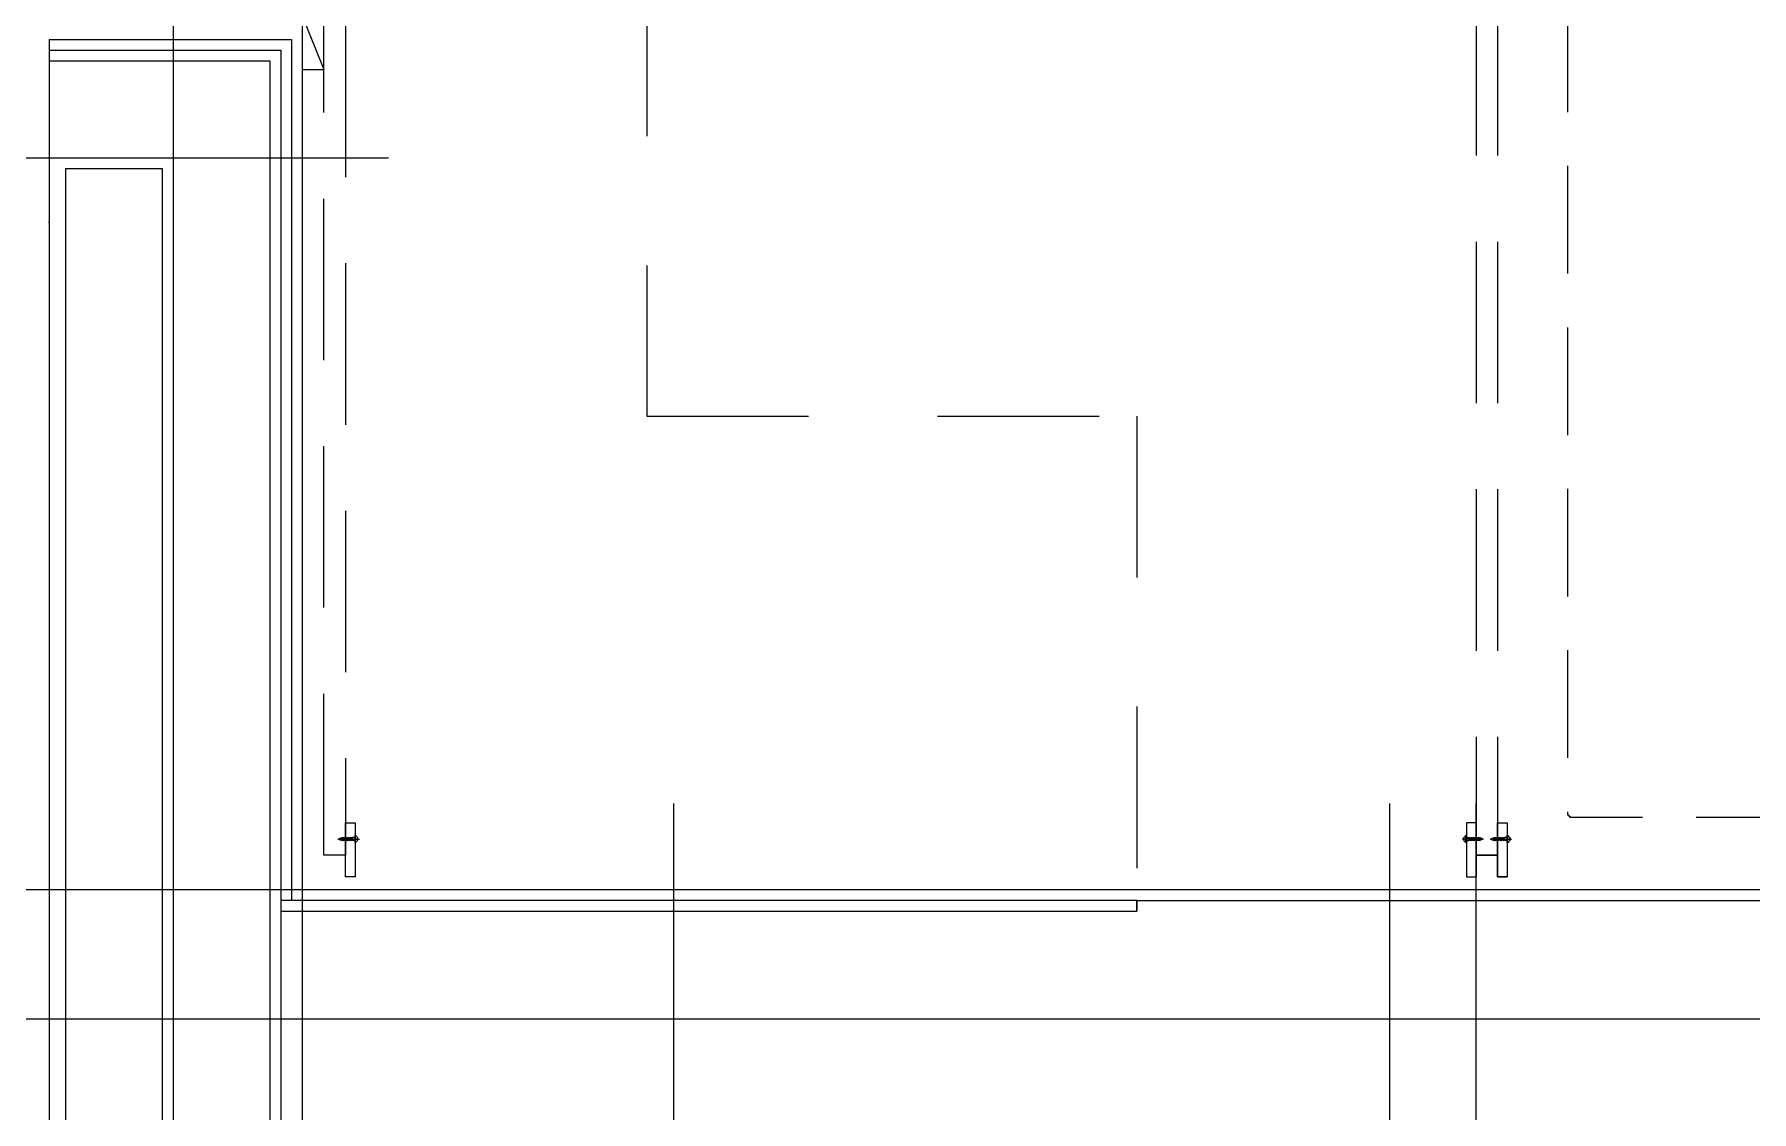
# Model space of a CAD drawing. Header units: millimetres. Extents: x 6886222 to 6919728, y 230959 to 276095.
# Drawn here: x 6908109 to 6909704, y 244363 to 245364 of the extents above; entities that cross this region are included whole.
import ezdxf
from ezdxf.xclip import XClip

# ---------------------------------------------------------------- set-up
doc = ezdxf.new("R2010")
doc.units = ezdxf.units.MM
doc.header["$LTSCALE"] = 100
doc.header["$XCLIPFRAME"] = 2
for name, pattern in [('ST-DASH', [2.7, 1.5, -1.2]), ('U-74D-EX$0$( Hidden )', [0.375, 0.25, -0.125]), ('U-74D-EX$0$CEN', [62, 60, -1, 0, -1]), ('U-74D-EX$0$HID', [2.3, 1.5, -0.8])]:
    doc.linetypes.add(name, pattern=pattern)
for name, color, linetype in [('BP', 7, 'Continuous'), ('U-74D-EX$0$CEN', 1, 'U-74D-EX$0$CEN'), ('U-74D-EX$0$CON', 2, 'Continuous'), ('U-74D-EX$0$DOR', 4, 'Continuous'), ('U-74D-EX$0$F-주방가구', 6, 'Continuous'), ('U-74D-EX$0$FIN', 5, 'Continuous'), ('U-74D-EX$0$FUR_미설치가구', 8, 'U-74D-EX$0$HID'), ('U-74D-EX$0$INSUL_line', 8, 'Continuous'), ('U-74D-EX$0$WAL', 3, 'Continuous'), ('결로방지', 4, 'ST-DASH')]:
    doc.layers.add(name, color=color, linetype=linetype)
doc.layers.add('U-74D-EX$0$MC', color=152, linetype='Continuous', plot=False)

# ---------------------------------------------------------------- blocks, each defined once
blk = doc.blocks.new('U-74D-EX$0$A$Cc7b664ce')
at = {"layer": 'U-74D-EX$0$DOR'}
blk.add_lwpolyline([(179.5, 0), (180, 0), (180, 0.5)], dxfattribs=at)
blk = doc.blocks.new('U-74D-EX$0$냉장고_1')
at = {"layer": 'U-74D-EX$0$F-주방가구', "color": 8, "linetype": 'U-74D-EX$0$( Hidden )', "ltscale": 4}
for p, q in [((-991.1, 643.8), (-1016.5, 618.3)), ((-1075.3, 586.4), (-1031.4, 630.3)), ((-1028.6, 630.3), (-1001, 602.8)), ((-979.8, 632.5), (-1005.2, 607)), ((-1037.6, 618.5), (-1071.4, 584.7)), ((-805.6, 390), (-1034.1, 618.5)), ((-1011.5, 600.8), (-1007.4, 604.9)), ((-1011.5, 600.5), (-1006.7, 595.8)), ((-1009.7, 594.1), (-1008.3, 592.7)), ((-1006.9, 594.1), (-1007.9, 593)), ((-1006.7, 595.6), (-1006.9, 594.1)), ((-1002.4, 601.3), (-1006, 604.9)), ((-1002.8, 601), (-1002.4, 601.4)), ((-1002.8, 601), (-1002.7, 601)), ((-1002.8, 600.3), (-1001.8, 599.4)), ((-1001, 599.9), (-1001.6, 599.4)), ((-1075.3, 582.2), (-1073.2, 580.1)), ((-1072.5, 580.1), (-1071.8, 580.8)), ((-836.2, 345.9), (-1071.4, 581.1)), ((-831.9, 416.9), (-831.1, 417.6)), ((-822.2, 406.6), (-831.9, 416.2)), ((-820.9, 408.1), (-830.4, 417.6)), ((-813.6, 412.6), (-810.8, 415.4)), ((-809.4, 415.4), (-776.8, 382.9)), ((-837.8, 398.8), (-844.3, 398.8)), ((-819.6, 406.8), (-821, 408.2)), ((-820.8, 406), (-820.6, 406)), ((-812.8, 398.6), (-819.9, 405.7)), ((-818.1, 407), (-819.6, 406.8)), ((-811.6, 400.7), (-817.9, 406.9)), ((-813.6, 412.6), (-814.2, 412)), ((-813.3, 410.8), (-814.2, 411.7)), ((-812.5, 410.8), (-810.4, 412.9)), ((-812.5, 410.8), (-812.5, 410.8)), ((-812.1, 397.1), (-803.4, 405.8)), ((-811.3, 400.7), (-805.4, 406.6)), ((-810.4, 412.9), (-805.4, 408)), ((-778.3, 381.4), (-802.6, 405.8)), ((-847.3, 349.8), (-847.3, 395.8)), ((-845.3, 395.8), (-845.3, 361.3)), ((-844.3, 396.8), (-837.8, 396.8)), ((-829.8, 392.8), (-826.3, 388.1)), ((-828.2, 394), (-824.7, 389.2)), ((-779.7, 384.4), (-815.1, 384.4)), ((-808.2, 383.4), (-811.7, 383.4)), ((-807.7, 382.9), (-807.7, 382.7)), ((-788.7, 382.9), (-788.7, 382.7)), ((-784.7, 383.4), (-788.2, 383.4)), ((-765.2, 391.1), (-765.2, 35)), ((-765.2, 391.1), (-761.2, 391.1)), ((-761.2, 391.1), (-761.2, 346.7)), ((-756.7, -518.5), (-756.7, 391.1)), ((-755.5, 392.3), (-2.2, 392.3)), ((-2.2, 391.1), (-2.2, 392.3)), ((-2.2, 391.1), (-1.2, 391.1)), ((-1.2, 390.1), (-1.2, 391.1)), ((-1.2, 390.1), (0, 390.1)), ((0, 70), (0, 390.1)), ((-805.6, 373), (-832.7, 345.9)), ((-832.7, 343.1), (-807.7, 368.1)), ((-832, 370.4), (-832, 46.5)), ((-820, 382.4), (-781.7, 382.4)), ((-812.7, 382.4), (-815, 382.4)), ((-810.8, 367.9), (-809.1, 369.5)), ((-807.5, 382.5), (-805.7, 382.5)), ((-805.7, 382.5), (-790.7, 382.5)), ((-791.6, 370.7), (-797.5, 371.5)), ((-791.4, 372.6), (-797.2, 373.5)), ((-790.7, 382.5), (-788.9, 382.5)), ((-783.7, 382.4), (-779.7, 382.4)), ((-778.3, 380), (-782.8, 375.4)), ((-781.4, 374), (-776.8, 378.6)), ((-779.2, 379.9), (-779.2, 381.9)), ((-779.2, 379.9), (-779.2, 46.5)), ((-777.2, 379.9), (-779.2, 379.9)), ((-777.2, 381.9), (-777.2, 379.9)), ((-844.9, 350.8), (-844.9, 357.8)), ((-832.5, 360.8), (-844.8, 360.8)), ((-835.5, 358.8), (-843.9, 358.8)), ((-835.3, 358.6), (-835.3, 349.7)), ((-833, 359.3), (-833, 349.2)), ((-826.3, 352.2), (-827.5, 351)), ((-815.7, 362.8), (-826.3, 352.2)), ((-814.4, 364.1), (-815.7, 362.8)), ((-814, 364), (-814.1, 364.1)), ((-813.3, 364), (-810.8, 366.5)), ((-842.3, 348.8), (-846.3, 348.8)), ((-841.9, 350.8), (-844.9, 350.8)), ((-842.3, 348.8), (-841.5, 348.8)), ((-841.8, 350.8), (-841.9, 350.8)), ((-841.3, 350.3), (-841.3, 349)), ((-837.7, 344.5), (-836.2, 345.9)), ((-836.2, 343.1), (-837.7, 344.5)), ((-836.2, 345.9), (-834.8, 344.5)), ((-835.2, 349.6), (-834, 348.6)), ((-831.3, 347.4), (-834.1, 344.5)), ((-834, 348.6), (-834, 346.6)), ((-834, 346.8), (-834, 333.3)), ((-832.6, 348.4), (-832.7, 348.5)), ((-832, 347), (-832, 333.3)), ((-829.9, 347.4), (-827.4, 349.8)), ((-827.4, 350.5), (-827.5, 350.7)), ((-761.3, 342.2), (-758.8, 343.8)), ((-832.5, 332.8), (-833.5, 332.8)), ((-844.3, 42), (-844.3, 81)), ((-842.3, 83), (-841.5, 83)), ((-841.8, 81), (-842.3, 81)), ((-842.3, 81), (-842.3, 76)), ((-841.8, 81), (-841.9, 81)), ((-841.3, 81.5), (-841.3, 82.8)), ((-835.3, 75.2), (-835.3, 81.9)), ((-835.2, 82.1), (-834, 83)), ((-834, 83), (-832.5, 83)), ((-832, 81), (-832, 83)), ((-880.3, 75), (-844.3, 75)), ((-835.5, 75), (-841.3, 75)), ((-16.2, 67), (-16.2, 70)), ((-16.2, 70), (0, 70)), ((-16.2, 67), (-15, 67)), ((-15, 3), (-15, 67)), ((-880.3, 59), (-844.3, 59)), ((-763.2, 35), (-763.2, 55)), ((-760.2, 58), (-760.2, 60)), ((-780.2, 40), (-842.3, 40)), ((-829.5, 44), (-781.7, 44)), ((-777.7, 46.5), (-778.7, 46.5)), ((-777.2, 43), (-777.2, 46)), ((-763.2, 35), (-765.2, 35)), ((-765.2, 35), (-765.2, 15)), ((-763.2, 15), (-763.2, 35)), ((-844.3, 28), (-844.3, -11)), ((-780.2, 30), (-842.3, 30)), ((-832, -497.8), (-832, 23.5)), ((-829.5, 26), (-781.7, 26)), ((-779.2, -507.3), (-779.2, 23.5)), ((-777.7, 23.5), (-778.7, 23.5)), ((-777.2, 27), (-777.2, 24)), ((-880.3, 11), (-844.3, 11)), ((-765.2, 15), (-765.2, -518.5)), ((-760.2, 10), (-760.2, 12)), ((-16.2, 0), (-16.2, 3)), ((-16.2, 3), (-15, 3)), ((-16.2, 0), (0, 0)), ((0, 0), (0, -517.5)), ((-880.3, -5), (-844.3, -5)), ((-842.3, -11), (-842.3, -6)), ((-841.8, -11), (-842.3, -11)), ((-842.3, -13), (-841.5, -13)), ((-841.8, -11), (-841.9, -11)), ((-835.5, -5), (-841.3, -5)), ((-841.3, -11.5), (-841.3, -12.8)), ((-835.3, -5.2), (-835.3, -11.9)), ((-835.2, -12.1), (-834, -13)), ((-834, -13), (-832.5, -13)), ((-832, -11), (-832, -13)), ((-834, -474.2), (-834, -460.7)), ((-832.5, -460.2), (-833.5, -460.2)), ((-832, -474.4), (-832, -460.7)), ((-836.2, -473.3), (-1211.6, -848.7)), ((-847.3, -477.2), (-847.3, -523.2)), ((-842.3, -476.2), (-846.3, -476.2)), ((-844.9, -478.2), (-844.9, -485.2)), ((-841.9, -478.2), (-844.9, -478.2)), ((-842.3, -476.2), (-841.5, -476.2)), ((-841.8, -478.2), (-841.9, -478.2)), ((-841.3, -477.7), (-841.3, -476.4)), ((-836.2, -470.5), (-837.7, -471.9)), ((-837.7, -471.9), (-836.2, -473.3)), ((-836.2, -473.3), (-834.8, -471.9)), ((-835.3, -486), (-835.3, -477.1)), ((-835.2, -477), (-834, -476.1)), ((-831.3, -474.8), (-834.1, -471.9)), ((-834, -476.1), (-834, -474.1)), ((-833, -486.7), (-833, -476.6)), ((-832.7, -470.5), (-807.7, -495.5)), ((-805.6, -500.4), (-832.7, -473.3)), ((-832.6, -475.8), (-832.7, -475.9)), ((-829.9, -474.8), (-827.4, -477.2)), ((-827.4, -477.9), (-827.5, -478.1)), ((-826.3, -479.6), (-827.5, -478.4)), ((-761.2, -475.4), (-761.2, -518.5)), ((-760.2, -470.5), (-758.2, -472.4)), ((-845.3, -523.2), (-845.3, -488.7)), ((-832.5, -488.2), (-844.8, -488.2)), ((-835.5, -486.2), (-843.9, -486.2)), ((-815.7, -490.2), (-826.3, -479.6)), ((-814.4, -491.5), (-815.7, -490.2)), ((-814, -491.4), (-814.1, -491.5)), ((-813.3, -491.4), (-810.8, -493.9)), ((-820, -509.8), (-781.7, -509.8)), ((-812.7, -509.8), (-815, -509.8)), ((-810.8, -495.3), (-809.1, -496.9)), ((-809.4, -542.8), (-776.8, -510.3)), ((-807.7, -510.3), (-807.7, -510.1)), ((-807.5, -509.9), (-805.7, -509.9)), ((-805.7, -509.9), (-790.7, -509.9)), ((-778.3, -508.8), (-802.6, -533.2)), ((-791.6, -498.1), (-797.5, -498.9)), ((-791.4, -500), (-797.2, -500.9)), ((-790.7, -509.9), (-788.9, -509.9)), ((-788.7, -510.3), (-788.7, -510.1)), ((-783.7, -509.8), (-779.7, -509.8)), ((-778.3, -507.4), (-782.8, -502.8)), ((-781.4, -501.4), (-776.8, -506)), ((-779.2, -507.3), (-779.2, -509.3)), ((-777.2, -507.3), (-779.2, -507.3)), ((-777.2, -509.3), (-777.2, -507.3)), ((-805.6, -517.4), (-1174.2, -886)), ((-844.3, -524.2), (-837.8, -524.2)), ((-837.8, -526.2), (-844.3, -526.2)), ((-829.8, -520.2), (-826.3, -515.4)), ((-828.2, -521.4), (-824.7, -516.6)), ((-812.8, -526), (-819.9, -533.1)), ((-779.7, -511.8), (-815.1, -511.8)), ((-812.1, -524.5), (-803.4, -533.2)), ((-808.2, -510.8), (-811.7, -510.8)), ((-784.7, -510.8), (-788.2, -510.8)), ((-761.2, -518.5), (-765.2, -518.5)), ((-755.5, -519.7), (-2.2, -519.7)), ((-2.2, -518.5), (-2.2, -519.7)), ((-2.2, -518.5), (-1.2, -518.5)), ((-1.2, -517.5), (0, -517.5)), ((-1.2, -518.5), (-1.2, -517.5)), ((-822.2, -534), (-831.9, -543.6)), ((-820.9, -535.5), (-830.4, -545)), ((-819.6, -534.2), (-821, -535.6)), ((-820.8, -533.4), (-820.6, -533.4)), ((-818.1, -534.4), (-819.6, -534.2)), ((-811.6, -528.1), (-817.9, -534.3)), ((-813.3, -538.2), (-814.2, -539.1)), ((-813.6, -540), (-814.2, -539.4)), ((-813.6, -540), (-810.8, -542.8)), ((-812.5, -538.2), (-810.4, -540.3)), ((-812.5, -538.2), (-812.5, -538.2)), ((-811.3, -528.1), (-805.4, -534)), ((-810.4, -540.3), (-805.4, -535.4)), ((-831.9, -544.3), (-831.1, -545)), ((-1215.5, -849.7), (-1213.3, -847.6)), ((-1215.5, -854), (-1171.5, -897.9)), ((-1212.6, -847.6), (-1211.9, -848.3)), ((-1177.8, -886), (-1211.6, -852.2)), ((-1149.8, -861.6), (-1148.4, -860.2)), ((-1147, -861.6), (-1148.1, -860.6)), ((-1168.7, -897.9), (-1141.1, -870.3)), ((-1151.6, -868.1), (-1146.9, -863.3)), ((-1151.6, -868.3), (-1147.5, -872.4)), ((-1146.8, -863.1), (-1147, -861.6)), ((-1142.6, -868.9), (-1146.1, -872.4)), ((-1119.9, -900), (-1145.4, -874.6)), ((-1142.9, -867.8), (-1142, -866.9)), ((-1142.9, -868.5), (-1142.6, -868.9)), ((-1142.9, -868.5), (-1142.9, -868.6)), ((-1141.1, -867.5), (-1141.7, -866.9)), ((-1131.2, -911.3), (-1156.7, -885.9))]:
    blk.add_line(p, q, dxfattribs=at)
for centre, radius in [((-788.4, 385.6), 3.75), ((-788.4, 385.6), 3.75), ((-788.4, -513.1), 5.3), ((-788.4, -513.1), 5.3)]:
    blk.add_circle(centre, radius, dxfattribs=at)
for centre, radius, start, end in [((-985.4, 638.1), 13, 262.9799, 187.0201), ((-985.4, 638.1), 8, 315, 135), ((-1030, 628.9), 2, 45, 135), ((-1035.9, 616.7), 2.5, 45, 135), ((-1011.3, 600.6), 0.2, 135, 225), ((-1008.3, 593.4), 0.5, 225, 315), ((-1006.7, 604.2), 1, 45, 135), ((-1006.9, 595.6), 0.2, 352.5686, 45), ((-1002.4, 600.6), 0.5, 135, 225), ((-1001.7, 599.5), 0.2, 225, 315), ((-1002.4, 601.4), 2, 315, 45), ((-819.7, 370.1), 330.9, 140.3392, 266.0839), ((-1073.2, 584.3), 3, 135, 225), ((-1072.8, 580.4), 0.5, 225, 315), ((-1069.7, 582.9), 2.5, 135, 225), ((-1072.1, 581.1), 0.5, 315, 45), ((-831.5, 416.6), 0.5, 135, 225), ((-830.8, 417.3), 0.5, 45, 135), ((-810.1, 414.7), 1, 45, 135), ((-844.3, 395.8), 3, 90, 180), ((-837.8, 386.8), 12, 36.6144, 90), ((-820.8, 408), 2, 225, 270), ((-820.6, 405), 1, 45, 90), ((-819.5, 407), 0.2, 225, 277.4314), ((-818, 406.8), 0.2, 45, 97.4314), ((-814, 411.8), 0.2, 135, 225), ((-812.9, 411.1), 0.5, 225, 315), ((-811.5, 400.8), 0.2, 225, 315), ((-806.1, 407.3), 1, 315, 45), ((-803, 405.5), 0.5, 45, 135), ((-844.3, 395.8), 1, 90, 180), ((-837.8, 386.8), 10, 36.6144, 90), ((-815.1, 396.4), 14, 216.6144, 256.2709), ((-815.1, 396.4), 12, 216.6144, 270), ((-815.1, 396.4), 14, 256.2709, 270), ((-812.4, 397.5), 0.5, 135, 225), ((-813.1, 398.2), 0.5, 315, 45), ((-812.4, 397.5), 0.5, 225, 315), ((-812.7, 382.9), 0.5, 270, 0), ((-811.7, 382.9), 0.5, 90, 180), ((-808.2, 382.9), 0.5, 0, 90), ((-814.1, 381.5), 12, 315, 45), ((-788.2, 382.9), 0.5, 90, 180), ((-784.7, 382.9), 0.5, 0, 90), ((-783.7, 382.9), 0.5, 180, 270), ((-779.7, 381.9), 2.5, 0, 90), ((-779, 380.7), 3, 315, 45), ((-755.5, 391.1), 1.2, 90, 180), ((-820, 370.4), 12, 90, 180), ((-810.4, 367.5), 0.5, 135, 225), ((-811.1, 366.8), 0.5, 315, 45), ((-799.2, 359.6), 14, 121.2709, 135), ((-807.5, 382.7), 0.2, 180, 270), ((-799.2, 359.6), 12, 81.6144, 135), ((-799.2, 359.6), 14, 81.6144, 121.2709), ((-789.9, 382.5), 12, 261.6144, 315), ((-789.9, 382.5), 10, 261.6144, 315), ((-788.9, 382.7), 0.2, 270, 0), ((-781.7, 379.9), 2.5, 0, 90), ((-779.7, 381.9), 0.5, 0, 90), ((-779, 380.7), 1, 315, 45), ((-844.8, 361.3), 0.5, 180, 270), ((-843.9, 357.8), 1, 90, 180), ((-835.5, 358.6), 0.2, 0, 90), ((-832.5, 359.3), 0.5, 90, 180), ((-832.5, 360.3), 0.5, 0, 90), ((-832.5, 360.3), 0.5, 270, 0), ((-827.4, 350.8), 0.2, 135, 225), ((-814.2, 364), 0.2, 45, 135), ((-813.6, 364.3), 0.5, 225, 315), ((-846.3, 349.8), 1, 180, 270), ((-841.8, 350.3), 0.5, 0, 90), ((-841.5, 349), 0.2, 270, 0), ((-834.5, 347.7), 2.5, 225, 315), ((-834.5, 344.9), 2.5, 225, 315), ((-835.1, 349.7), 0.2, 180, 232.4314), ((-834.5, 344.9), 0.5, 225, 315), ((-834.2, 348.6), 0.2, 0, 52.4314), ((-832, 349.2), 1, 180, 225), ((-834, 347), 2, 0, 45), ((-830.9, 347), 0.5, 45, 135), ((-830.2, 347.7), 0.5, 225, 315), ((-827.8, 350.2), 0.5, 315, 45), ((-760.2, 347.1), 5, 180, 257.8398), ((-758.2, 346.7), 3, 180, 258.0765), ((-833.5, 333.3), 0.5, 180, 270), ((-832.5, 333.3), 0.5, 270, 0), ((-880.3, 67), 13, 37.9799, 322.0201), ((-842.3, 81), 2, 90, 180), ((-841.8, 81.5), 0.5, 270, 0), ((-841.5, 82.8), 0.2, 0, 90), ((-835.1, 81.9), 0.2, 127.5686, 180), ((-832.5, 82.5), 0.5, 0, 90), ((-880.3, 67), 8, 90, 270), ((-841.3, 76), 1, 180, 270), ((-835.5, 75.2), 0.2, 270, 0), ((-760.2, 55), 5, 90.5, 180), ((-760.2, 55), 3, 90.5, 180), ((-842.3, 42), 2, 180, 270), ((-829.5, 46.5), 2.5, 180, 270), ((-781.7, 46.5), 2.5, 270, 0), ((-780.2, 43), 3, 270, 0), ((-778.7, 46), 0.5, 90, 180), ((-777.7, 46), 0.5, 0, 90), ((-818.3, -499.2), 529.8, 92.5993, 221.4294), ((-880.3, 3), 13, 37.9799, 322.0201), ((-842.3, 28), 2, 90, 180), ((-829.5, 23.5), 2.5, 90, 180), ((-781.7, 23.5), 2.5, 0, 90), ((-780.2, 27), 3, 0, 90), ((-778.7, 24), 0.5, 180, 270), ((-777.7, 24), 0.5, 270, 0), ((-880.3, 3), 8, 90, 270), ((-760.2, 15), 5, 180, 269.5), ((-760.2, 15), 3, 180, 269.5), ((-842.3, -11), 2, 180, 270), ((-841.3, -6), 1, 90, 180), ((-841.8, -11.5), 0.5, 0, 90), ((-841.5, -12.8), 0.2, 270, 0), ((-835.5, -5.2), 0.2, 0, 90), ((-835.1, -11.9), 0.2, 180, 232.4314), ((-832.5, -12.5), 0.5, 270, 0), ((-833.5, -460.7), 0.5, 90, 180), ((-832.5, -460.7), 0.5, 0, 90), ((-846.3, -477.2), 1, 90, 180), ((-841.8, -477.7), 0.5, 270, 0), ((-841.5, -476.4), 0.2, 0, 90), ((-834.5, -472.3), 2.5, 45, 135), ((-834.5, -475.1), 2.5, 45, 135), ((-835.1, -477.1), 0.2, 127.5686, 180), ((-834.5, -472.3), 0.5, 45, 135), ((-834.2, -476), 0.2, 307.5686, 0), ((-832, -476.6), 1, 135, 180), ((-834, -474.4), 2, 315, 0), ((-830.9, -474.4), 0.5, 225, 315), ((-830.2, -475.1), 0.5, 45, 135), ((-827.4, -478.2), 0.2, 135, 225), ((-827.8, -477.6), 0.5, 315, 45), ((-760.2, -475.5), 5, 90.5, 180), ((-758.2, -475.4), 3, 90.5, 180), ((-844.8, -488.7), 0.5, 90, 180), ((-843.9, -485.2), 1, 180, 270), ((-835.5, -486), 0.2, 270, 0), ((-832.5, -486.7), 0.5, 180, 270), ((-832.5, -487.7), 0.5, 0, 90), ((-832.5, -487.7), 0.5, 270, 0), ((-814.2, -491.4), 0.2, 225, 315), ((-813.6, -491.7), 0.5, 45, 135), ((-811.1, -494.2), 0.5, 315, 45), ((-820, -497.8), 12, 180, 270), ((-815.1, -523.8), 14, 103.7291, 143.3856), ((-815.1, -523.8), 14, 90, 103.7291), ((-812.7, -510.3), 0.5, 0, 90), ((-811.7, -510.3), 0.5, 180, 270), ((-810.4, -494.9), 0.5, 135, 225), ((-799.2, -487), 14, 225, 238.7291), ((-808.2, -510.3), 0.5, 270, 0), ((-799.2, -487), 12, 225, 278.3856), ((-807.5, -510.1), 0.2, 90, 180), ((-799.2, -487), 14, 238.7291, 278.3856), ((-814.1, -508.9), 12, 315, 45), ((-789.9, -509.9), 12, 45, 98.3856), ((-789.9, -509.9), 10, 45, 98.3856), ((-788.9, -510.1), 0.2, 0, 90), ((-788.2, -510.3), 0.5, 180, 270), ((-784.7, -510.3), 0.5, 270, 0), ((-783.7, -510.3), 0.5, 90, 180), ((-781.7, -507.3), 2.5, 270, 0), ((-779.7, -509.3), 0.5, 270, 0), ((-779.7, -509.3), 2.5, 270, 0), ((-779, -508.1), 1, 315, 45), ((-779, -508.1), 3, 315, 45), ((-844.3, -523.2), 3, 180, 270), ((-844.3, -523.2), 1, 180, 270), ((-837.8, -514.2), 10, 270, 323.3856), ((-837.8, -514.2), 12, 270, 323.3856), ((-815.1, -523.8), 12, 90, 143.3856), ((-812.4, -524.9), 0.5, 135, 225), ((-812.4, -524.9), 0.5, 45, 135), ((-813.1, -525.6), 0.5, 315, 45), ((-755.5, -518.5), 1.2, 180, 270), ((-820.8, -535.4), 2, 90, 135), ((-820.6, -532.4), 1, 270, 315), ((-819.5, -534.4), 0.2, 82.5686, 135), ((-818, -534.2), 0.2, 262.5686, 315), ((-814, -539.2), 0.2, 135, 225), ((-812.9, -538.5), 0.5, 45, 135), ((-811.5, -528.2), 0.2, 45, 135), ((-806.1, -534.7), 1, 315, 45), ((-803, -532.9), 0.5, 225, 315), ((-831.5, -544), 0.5, 135, 225), ((-830.8, -544.7), 0.5, 225, 315), ((-810.1, -542.1), 1, 225, 315), ((-1213.3, -851.9), 3, 135, 225), ((-1213, -848), 0.5, 45, 135), ((-1209.8, -850.4), 2.5, 135, 225), ((-1212.3, -848.7), 0.5, 315, 45), ((-1148.4, -860.9), 0.5, 45, 135), ((-1151.5, -868.2), 0.2, 135, 225), ((-1146.8, -871.7), 1, 225, 315), ((-1147, -863.2), 0.2, 315, 7.4314), ((-1142.6, -868.2), 0.5, 135, 225), ((-1141.8, -867.1), 0.2, 45, 135), ((-1142.6, -868.9), 2, 315, 45), ((-1176, -884.2), 2.5, 225, 315), ((-1125.6, -905.7), 13, 172.9799, 97.0201), ((-1170.1, -896.5), 2, 225, 315), ((-1125.6, -905.7), 8, 225, 45)]:
    blk.add_arc(centre, radius, start, end, dxfattribs=at)
blk = doc.blocks.new('U-74D-EX$0$냉장고장_9')
at = {"layer": 'U-74D-EX$0$FUR_미설치가구', "linetype": 'U-74D-EX$0$HID'}
for p, q in [((-780, 20), (-730, 0)), ((-16.2, -16.1), (-14.1, -15.1)), ((-15.7, -15.6), (-16.2, -16.1)), ((-16, -16.5), (-14.2, -15.8)), ((-15.9, -15.2), (-14.4, -14.3)), ((-15.5, -14.8), (-15.9, -15.2)), ((-15.9, -15.2), (-15.5, -15.4)), ((-15.9, -16.2), (-14.3, -15.5)), ((-15.7, -15.6), (-14.6, -14.9)), ((-15.5, -15.3), (-15.6, -15.6)), ((-15.5, -14.8), (-14.9, -14.1)), ((-15.5, -15.4), (-14.7, -14.7)), ((-15, -14), (-15.1, -14.4)), ((-15, -13), (-15, -33)), ((-15, -14), (-15, -14.1)), ((-14.9, -14.1), (-14.4, -14.3)), ((-14.4, -14.3), (-14.7, -14.7)), ((-14.7, -14.7), (-14.6, -15)), ((-14.6, -14.9), (-14.1, -15.1)), ((-14.4, -15.6), (-14.2, -15.8)), ((-14.1, -15.1), (-14.3, -15.5)), ((-14.2, -15.8), (-13.7, -16)), ((-18.5, -29.3), (-18.5, -29)), ((-11.5, -29), (-18.5, -29)), ((-11.7, -29.5), (-18.3, -29.5)), ((-16.5, -16.9), (-13.7, -16)), ((-16, -16.5), (-16.5, -16.9)), ((-16.5, -16.9), (-16, -17.1)), ((-16.5, -17.9), (-13.5, -16.9)), ((-16, -17.4), (-16.5, -17.9)), ((-16.5, -18.8), (-13.5, -17.8)), ((-16.5, -17.9), (-16, -18)), ((-16, -18.3), (-16.5, -18.8)), ((-16.5, -19.7), (-13.5, -18.7)), ((-16.5, -18.8), (-16, -18.9)), ((-16, -19.2), (-16.5, -19.7)), ((-16.5, -20.5), (-13.5, -19.6)), ((-16.5, -19.7), (-16, -19.8)), ((-16, -20.1), (-16.5, -20.5)), ((-16.5, -20.5), (-16, -20.7)), ((-16.5, -21.5), (-13.5, -20.5)), ((-16, -21), (-16.5, -21.5)), ((-16.5, -22.4), (-13.5, -21.4)), ((-16.5, -21.5), (-16, -21.6)), ((-16, -21.9), (-16.5, -22.4)), ((-16.5, -22.4), (-16, -22.5)), ((-16.5, -23.4), (-13.5, -22.4)), ((-16, -22.9), (-16.5, -23.4)), ((-16.5, -23.4), (-16, -23.5)), ((-16.5, -24.3), (-13.5, -23.4)), ((-16, -23.9), (-16.5, -24.3)), ((-16.5, -24.3), (-16, -24.5)), ((-16.5, -25.3), (-13.5, -24.3)), ((-16, -24.8), (-16.5, -25.3)), ((-16.5, -25.3), (-16, -25.4)), ((-16.5, -26.2), (-13.5, -25.3)), ((-16, -25.8), (-16.5, -26.2)), ((-16.5, -26.2), (-16, -26.4)), ((-13.5, -26.5), (-16.5, -26.5)), ((-16.5, -29), (-16.5, -26.5)), ((-16.2, -16.1), (-15.9, -16.2)), ((-15.9, -16.2), (-16, -16.5)), ((-16, -17.1), (-14, -16.4)), ((-16, -16.8), (-16, -16.5)), ((-16, -17.4), (-14, -16.7)), ((-16, -17.4), (-16, -17.1)), ((-16, -18), (-14, -17.3)), ((-16, -18.3), (-14, -17.7)), ((-16, -18.3), (-16, -18)), ((-16, -18.9), (-14, -18.3)), ((-16, -19.2), (-14, -18.6)), ((-16, -19.2), (-16, -18.9)), ((-16, -19.8), (-14, -19.2)), ((-16, -20.1), (-14, -19.4)), ((-16, -20.1), (-16, -19.8)), ((-16, -20.7), (-14, -20)), ((-16, -21), (-14, -20.4)), ((-16, -21), (-16, -20.7)), ((-16, -21.6), (-14, -21)), ((-16, -21.9), (-14, -21.3)), ((-16, -21.9), (-16, -21.6)), ((-16, -22.5), (-14, -21.9)), ((-16, -22.9), (-14, -22.3)), ((-16, -22.9), (-16, -22.5)), ((-16, -23.5), (-14, -22.9)), ((-16, -23.9), (-14, -23.2)), ((-16, -23.9), (-16, -23.5)), ((-16, -24.5), (-14, -23.8)), ((-16, -24.8), (-14, -24.2)), ((-16, -24.8), (-16, -24.5)), ((-16, -25.4), (-14, -24.7)), ((-16, -25.8), (-14, -25.1)), ((-16, -25.8), (-16, -25.4)), ((-16, -26.4), (-14, -25.7)), ((-16, -26.5), (-14, -25.9)), ((-16, -26.5), (-16, -26.4)), ((-14.8, -30.8), (-15.2, -30.8)), ((-15.2, -31.5), (-15.2, -30.8)), ((-15, -26.5), (-13.5, -26)), ((-14.8, -31.5), (-14.8, -30.8)), ((-13.7, -16), (-14, -16.4)), ((-14, -16.7), (-14, -16.4)), ((-14, -16.7), (-13.5, -16.9)), ((-13.5, -16.9), (-14, -17.3)), ((-14, -17.7), (-14, -17.3)), ((-14, -17.7), (-13.5, -17.8)), ((-13.5, -17.8), (-14, -18.3)), ((-14, -18.6), (-14, -18.3)), ((-14, -18.6), (-13.5, -18.7)), ((-13.5, -18.7), (-14, -19.2)), ((-14, -19.4), (-14, -19.2)), ((-14, -19.4), (-13.5, -19.6)), ((-13.5, -19.6), (-14, -20)), ((-14, -20.4), (-14, -20)), ((-14, -20.4), (-13.5, -20.5)), ((-13.5, -20.5), (-14, -21)), ((-14, -21.3), (-14, -21)), ((-14, -21.3), (-13.5, -21.4)), ((-13.5, -21.4), (-14, -21.9)), ((-14, -22.3), (-14, -21.9)), ((-14, -22.3), (-13.5, -22.4)), ((-13.5, -22.4), (-14, -22.9)), ((-14, -23.2), (-14, -22.9)), ((-14, -23.2), (-13.5, -23.4)), ((-13.5, -23.4), (-14, -23.8)), ((-14, -24.2), (-14, -23.8)), ((-14, -24.2), (-13.5, -24.3)), ((-13.5, -24.3), (-14, -24.7)), ((-14, -25.1), (-14, -24.7)), ((-14, -25.1), (-13.5, -25.3)), ((-13.5, -25.3), (-14, -25.7)), ((-14, -25.9), (-14, -25.7)), ((-14, -25.9), (-13.5, -26)), ((-13.5, -26), (-14, -26.5)), ((-14, -26.5), (-14, -26.5)), ((-13.5, -29), (-13.5, -26.5)), ((-11.5, -29.3), (-11.5, -29)), ((-18.5, -1060.7), (-18.5, -1061)), ((-11.5, -1061), (-18.5, -1061)), ((-11.7, -1060.5), (-18.3, -1060.5)), ((-16.5, -1061), (-16.5, -1063.5)), ((-13.5, -1063.5), (-16.5, -1063.5)), ((-16.5, -1063.8), (-16, -1063.6)), ((-16, -1064.2), (-16.5, -1063.8)), ((-16.5, -1063.8), (-13.5, -1064.7)), ((-16.5, -1064.7), (-16, -1064.6)), ((-16, -1065.2), (-16.5, -1064.7)), ((-16.5, -1064.7), (-13.5, -1065.7)), ((-16.5, -1065.7), (-16, -1065.5)), ((-16, -1066.1), (-16.5, -1065.7)), ((-16.5, -1065.7), (-13.5, -1066.6)), ((-16.5, -1066.6), (-16, -1066.5)), ((-16, -1067.1), (-16.5, -1066.6)), ((-16.5, -1066.6), (-13.5, -1067.6)), ((-16.5, -1067.6), (-16, -1067.5)), ((-16, -1068.1), (-16.5, -1067.6)), ((-16.5, -1067.6), (-13.5, -1068.6)), ((-16.5, -1068.5), (-16, -1068.4)), ((-16, -1063.5), (-14, -1064.1)), ((-16, -1063.5), (-16, -1063.6)), ((-16, -1063.6), (-14, -1064.3)), ((-16, -1064.2), (-16, -1064.6)), ((-16, -1064.2), (-14, -1064.9)), ((-16, -1064.6), (-14, -1065.3)), ((-16, -1065.2), (-16, -1065.5)), ((-16, -1065.2), (-14, -1065.8)), ((-16, -1065.5), (-14, -1066.2)), ((-16, -1066.1), (-16, -1066.5)), ((-16, -1066.1), (-14, -1066.8)), ((-16, -1066.5), (-14, -1067.1)), ((-16, -1067.1), (-16, -1067.5)), ((-16, -1067.1), (-14, -1067.7)), ((-16, -1067.5), (-14, -1068.1)), ((-16, -1068.1), (-16, -1068.4)), ((-16, -1068.1), (-14, -1068.7)), ((-16, -1068.4), (-14, -1069)), ((-15.2, -1058.5), (-15.2, -1059.2)), ((-14.8, -1059.2), (-15.2, -1059.2)), ((-15, -1077), (-15, -1057)), ((-15, -1063.5), (-13.5, -1064)), ((-14.8, -1058.5), (-14.8, -1059.2)), ((-13.5, -1064), (-14, -1063.5)), ((-14, -1063.5), (-14, -1063.5)), ((-14, -1064.1), (-13.5, -1064)), ((-14, -1064.1), (-14, -1064.3)), ((-13.5, -1064.7), (-14, -1064.3)), ((-14, -1064.9), (-13.5, -1064.7)), ((-14, -1064.9), (-14, -1065.3)), ((-13.5, -1065.7), (-14, -1065.3)), ((-14, -1065.8), (-13.5, -1065.7)), ((-14, -1065.8), (-14, -1066.2)), ((-13.5, -1066.6), (-14, -1066.2)), ((-14, -1066.8), (-13.5, -1066.6)), ((-14, -1066.8), (-14, -1067.1)), ((-13.5, -1067.6), (-14, -1067.1)), ((-14, -1067.7), (-13.5, -1067.6)), ((-14, -1067.7), (-14, -1068.1)), ((-13.5, -1068.6), (-14, -1068.1)), ((-13.5, -1061), (-13.5, -1063.5)), ((-11.5, -1060.7), (-11.5, -1061)), ((-16, -1069), (-16.5, -1068.5)), ((-16.5, -1068.5), (-13.5, -1069.5)), ((-16.5, -1069.5), (-16, -1069.3)), ((-16, -1069.9), (-16.5, -1069.5)), ((-16.5, -1069.5), (-13.5, -1070.4)), ((-16.5, -1070.3), (-16, -1070.2)), ((-16, -1070.8), (-16.5, -1070.3)), ((-16.5, -1070.3), (-13.5, -1071.3)), ((-16.5, -1071.2), (-16, -1071.1)), ((-16, -1071.7), (-16.5, -1071.2)), ((-16.5, -1071.2), (-13.5, -1072.2)), ((-16.5, -1072.1), (-16, -1072)), ((-16, -1072.6), (-16.5, -1072.1)), ((-16.5, -1072.1), (-13.5, -1073.1)), ((-16.5, -1073.1), (-16, -1072.9)), ((-16, -1073.5), (-16.5, -1073.1)), ((-16.5, -1073.1), (-13.7, -1074)), ((-16.2, -1073.9), (-15.9, -1073.8)), ((-15.7, -1074.4), (-16.2, -1073.9)), ((-16.2, -1073.9), (-14.1, -1074.9)), ((-16, -1069), (-16, -1069.3)), ((-16, -1069), (-14, -1069.6)), ((-16, -1069.3), (-14, -1070)), ((-16, -1069.9), (-14, -1070.6)), ((-16, -1069.9), (-16, -1070.2)), ((-16, -1070.2), (-14, -1070.8)), ((-16, -1070.8), (-16, -1071.1)), ((-16, -1070.8), (-14, -1071.4)), ((-16, -1071.1), (-14, -1071.7)), ((-16, -1071.7), (-16, -1072)), ((-16, -1071.7), (-14, -1072.3)), ((-16, -1072), (-14, -1072.7)), ((-16, -1072.6), (-16, -1072.9)), ((-16, -1072.6), (-14, -1073.3)), ((-16, -1072.9), (-14, -1073.6)), ((-16, -1073.2), (-16, -1073.5)), ((-15.9, -1073.8), (-16, -1073.5)), ((-16, -1073.5), (-14.2, -1074.2)), ((-15.9, -1073.8), (-14.3, -1074.5)), ((-15.9, -1074.8), (-15.5, -1074.6)), ((-15.5, -1075.2), (-15.9, -1074.8)), ((-15.9, -1074.8), (-14.4, -1075.7)), ((-15.9, -1085.2), (-14.4, -1084.3)), ((-15.7, -1074.4), (-14.6, -1075.1)), ((-15.5, -1074.7), (-15.6, -1074.4)), ((-15.5, -1074.6), (-14.7, -1075.3)), ((-15.5, -1075.2), (-14.9, -1075.9)), ((-15.5, -1084.8), (-14.9, -1084.1)), ((-15, -1076), (-15.1, -1075.6)), ((-15, -1084), (-15.1, -1084.4)), ((-15, -1076), (-15, -1075.9)), ((-15, -1083), (-15, -1103)), ((-15, -1084), (-15, -1084.1)), ((-14.9, -1075.9), (-14.4, -1075.7)), ((-14.9, -1084.1), (-14.4, -1084.3)), ((-14.7, -1075.3), (-14.6, -1075)), ((-14.4, -1075.7), (-14.7, -1075.3)), ((-14.4, -1084.3), (-14.7, -1084.7)), ((-14.6, -1075.1), (-14.1, -1074.9)), ((-14.4, -1074.4), (-14.2, -1074.2)), ((-14.1, -1074.9), (-14.3, -1074.5)), ((-14.2, -1074.2), (-13.7, -1074)), ((-14, -1068.7), (-13.5, -1068.6)), ((-14, -1068.7), (-14, -1069)), ((-13.5, -1069.5), (-14, -1069)), ((-14, -1069.6), (-13.5, -1069.5)), ((-14, -1069.6), (-14, -1070)), ((-13.5, -1070.4), (-14, -1070)), ((-14, -1070.6), (-13.5, -1070.4)), ((-14, -1070.6), (-14, -1070.8)), ((-13.5, -1071.3), (-14, -1070.8)), ((-14, -1071.4), (-13.5, -1071.3)), ((-14, -1071.4), (-14, -1071.7)), ((-13.5, -1072.2), (-14, -1071.7)), ((-14, -1072.3), (-13.5, -1072.2)), ((-14, -1072.3), (-14, -1072.7)), ((-13.5, -1073.1), (-14, -1072.7)), ((-14, -1073.3), (-13.5, -1073.1)), ((-14, -1073.3), (-14, -1073.6)), ((-13.7, -1074), (-14, -1073.6)), ((0, -1070), (0, -1090)), ((0, -1090), (0, -1070)), ((-18.5, -1099.3), (-18.5, -1099)), ((-11.5, -1099), (-18.5, -1099)), ((-11.7, -1099.5), (-18.3, -1099.5)), ((-16.5, -1086.9), (-13.7, -1086)), ((-16, -1086.5), (-16.5, -1086.9)), ((-16.5, -1086.9), (-16, -1087.1)), ((-16.5, -1087.9), (-13.5, -1086.9)), ((-16, -1087.4), (-16.5, -1087.9)), ((-16.5, -1088.8), (-13.5, -1087.8)), ((-16.5, -1087.9), (-16, -1088)), ((-16, -1088.3), (-16.5, -1088.8)), ((-16.5, -1089.7), (-13.5, -1088.7)), ((-16.5, -1088.8), (-16, -1088.9)), ((-16, -1089.2), (-16.5, -1089.7)), ((-16.5, -1090.5), (-13.5, -1089.6)), ((-16.5, -1089.7), (-16, -1089.8)), ((-16, -1090.1), (-16.5, -1090.5)), ((-16.5, -1090.5), (-16, -1090.7)), ((-16.5, -1091.5), (-13.5, -1090.5)), ((-16, -1091), (-16.5, -1091.5)), ((-16.5, -1092.4), (-13.5, -1091.4)), ((-16.5, -1091.5), (-16, -1091.6)), ((-16, -1091.9), (-16.5, -1092.4)), ((-16.5, -1092.4), (-16, -1092.5)), ((-16.5, -1093.4), (-13.5, -1092.4)), ((-16, -1092.9), (-16.5, -1093.4)), ((-16.5, -1093.4), (-16, -1093.5)), ((-16.5, -1094.3), (-13.5, -1093.4)), ((-16, -1093.9), (-16.5, -1094.3)), ((-16.5, -1094.3), (-16, -1094.5)), ((-16.5, -1095.3), (-13.5, -1094.3)), ((-16, -1094.8), (-16.5, -1095.3)), ((-16.5, -1095.3), (-16, -1095.4)), ((-16.5, -1096.2), (-13.5, -1095.3)), ((-16, -1095.8), (-16.5, -1096.2)), ((-16.5, -1096.2), (-16, -1096.4)), ((-13.5, -1096.5), (-16.5, -1096.5)), ((-16.5, -1099), (-16.5, -1096.5)), ((-16.2, -1086.1), (-14.1, -1085.1)), ((-15.7, -1085.6), (-16.2, -1086.1)), ((-16.2, -1086.1), (-15.9, -1086.2)), ((-16, -1086.5), (-14.2, -1085.8)), ((-15.9, -1086.2), (-16, -1086.5)), ((-16, -1087.1), (-14, -1086.4)), ((-16, -1086.8), (-16, -1086.5)), ((-16, -1087.4), (-14, -1086.7)), ((-16, -1087.4), (-16, -1087.1)), ((-16, -1088), (-14, -1087.3)), ((-16, -1088.3), (-14, -1087.7)), ((-16, -1088.3), (-16, -1088)), ((-16, -1088.9), (-14, -1088.3)), ((-16, -1089.2), (-14, -1088.6)), ((-16, -1089.2), (-16, -1088.9)), ((-16, -1089.8), (-14, -1089.2)), ((-16, -1090.1), (-14, -1089.4)), ((-16, -1090.1), (-16, -1089.8)), ((-16, -1090.7), (-14, -1090)), ((-16, -1091), (-14, -1090.4)), ((-16, -1091), (-16, -1090.7)), ((-16, -1091.6), (-14, -1091)), ((-16, -1091.9), (-14, -1091.3)), ((-16, -1091.9), (-16, -1091.6)), ((-16, -1092.5), (-14, -1091.9)), ((-16, -1092.9), (-14, -1092.3)), ((-16, -1092.9), (-16, -1092.5)), ((-16, -1093.5), (-14, -1092.9)), ((-16, -1093.9), (-14, -1093.2)), ((-16, -1093.9), (-16, -1093.5)), ((-16, -1094.5), (-14, -1093.8)), ((-16, -1094.8), (-14, -1094.2)), ((-16, -1094.8), (-16, -1094.5)), ((-16, -1095.4), (-14, -1094.7)), ((-16, -1095.8), (-14, -1095.1)), ((-16, -1095.8), (-16, -1095.4)), ((-16, -1096.4), (-14, -1095.7)), ((-16, -1096.5), (-14, -1095.9)), ((-16, -1096.5), (-16, -1096.4)), ((-15.5, -1084.8), (-15.9, -1085.2)), ((-15.9, -1085.2), (-15.5, -1085.4)), ((-15.9, -1086.2), (-14.3, -1085.5)), ((-15.7, -1085.6), (-14.6, -1084.9)), ((-15.5, -1085.3), (-15.6, -1085.6)), ((-15.5, -1085.4), (-14.7, -1084.7)), ((-15, -1096.5), (-13.5, -1096)), ((-14.7, -1084.7), (-14.6, -1085)), ((-14.6, -1084.9), (-14.1, -1085.1)), ((-14.4, -1085.6), (-14.2, -1085.8)), ((-14.1, -1085.1), (-14.3, -1085.5)), ((-14.2, -1085.8), (-13.7, -1086)), ((-13.7, -1086), (-14, -1086.4)), ((-14, -1086.7), (-14, -1086.4)), ((-14, -1086.7), (-13.5, -1086.9)), ((-13.5, -1086.9), (-14, -1087.3)), ((-14, -1087.7), (-14, -1087.3)), ((-14, -1087.7), (-13.5, -1087.8)), ((-13.5, -1087.8), (-14, -1088.3)), ((-14, -1088.6), (-14, -1088.3)), ((-14, -1088.6), (-13.5, -1088.7)), ((-13.5, -1088.7), (-14, -1089.2)), ((-14, -1089.4), (-14, -1089.2)), ((-14, -1089.4), (-13.5, -1089.6)), ((-13.5, -1089.6), (-14, -1090)), ((-14, -1090.4), (-14, -1090)), ((-14, -1090.4), (-13.5, -1090.5)), ((-13.5, -1090.5), (-14, -1091)), ((-14, -1091.3), (-14, -1091)), ((-14, -1091.3), (-13.5, -1091.4)), ((-13.5, -1091.4), (-14, -1091.9)), ((-14, -1092.3), (-14, -1091.9)), ((-14, -1092.3), (-13.5, -1092.4)), ((-13.5, -1092.4), (-14, -1092.9)), ((-14, -1093.2), (-14, -1092.9)), ((-14, -1093.2), (-13.5, -1093.4)), ((-13.5, -1093.4), (-14, -1093.8)), ((-14, -1094.2), (-14, -1093.8)), ((-14, -1094.2), (-13.5, -1094.3)), ((-13.5, -1094.3), (-14, -1094.7)), ((-14, -1095.1), (-14, -1094.7)), ((-14, -1095.1), (-13.5, -1095.3)), ((-13.5, -1095.3), (-14, -1095.7)), ((-14, -1095.9), (-14, -1095.7)), ((-14, -1095.9), (-13.5, -1096)), ((-13.5, -1096), (-14, -1096.5)), ((-14, -1096.5), (-14, -1096.5)), ((-13.5, -1099), (-13.5, -1096.5)), ((-11.5, -1099.3), (-11.5, -1099)), ((20, -1090), (20, -1099)), ((-14.8, -1100.8), (-15.2, -1100.8)), ((-15.2, -1101.5), (-15.2, -1100.8)), ((-14.8, -1101.5), (-14.8, -1100.8))]:
    blk.add_line(p, q, dxfattribs=at)
at = {"layer": 'U-74D-EX$0$FUR_미설치가구', "linetype": 'U-74D-EX$0$HID', "elevation": 0}
for points in [[(-780, 0), (-780, 20), (-730, 20), (-730, 0)], [(0, 0), (-780, 0), (-780, -20), (0, -20)]]:
    blk.add_lwpolyline(points, close=True, dxfattribs=at)
at = {"layer": 'U-74D-EX$0$FUR_미설치가구', "linetype": 'U-74D-EX$0$HID'}
for points in [[(-30, -20), (-30, -29), (20, -29), (20, -20)], [(-30, -1070), (-30, -1061), (20, -1061), (20, -1070)], [(-30, -1090), (-30, -1099), (20, -1099), (20, -1090)]]:
    blk.add_lwpolyline(points, close=True, dxfattribs=at)
at = {"layer": 'U-74D-EX$0$FUR_미설치가구', "linetype": 'U-74D-EX$0$HID', "elevation": 0}
for points in [[(-800, -1070), (20, -1070)], [(-800, -1090), (20, -1090)]]:
    blk.add_lwpolyline(points, dxfattribs=at)
at = {"layer": 'U-74D-EX$0$FUR_미설치가구', "linetype": 'U-74D-EX$0$HID'}
for centre, radius, start, end in [((-18.3, -29.3), 0.2, 180, 270), ((-15, -28.2), 3.25, 202.6199, 337.3801), ((-11.7, -29.3), 0.2, 270, 0), ((-18.3, -1060.7), 0.2, 90, 180), ((-15, -1061.8), 3.25, 22.6199, 157.3801), ((-11.7, -1060.7), 0.2, 0, 90), ((-18.3, -1099.3), 0.2, 180, 270), ((-15, -1098.3), 3.25, 202.6199, 337.3801), ((-11.7, -1099.3), 0.2, 270, 0)]:
    blk.add_arc(centre, radius, start, end, dxfattribs=at)
blk = doc.blocks.new('U-74D-EX')
at = {"layer": 'U-74D-EX$0$CEN'}
for p, q in [((-3320, 200), (-3320, -2125)), ((-4120, -1725), (-4120, -10115)), ((-3120, -1925), (-4320, -1925)), ((-9310, -2390), (-3920, -2390)), ((-5290, -3055), (-3920, -3055))]:
    blk.add_line(p, q, dxfattribs=at)
at = {"layer": 'U-74D-EX$0$CON'}
for p, q in [((-4020, -2025), (-4230, -2025)), ((-4020, -2025), (-4020, -2820)), ((-4010, -2820), (-4020, -2820)), ((-4010, -2820), (-4010, -4275))]:
    blk.add_line(p, q, dxfattribs=at)
at = {"layer": 'U-74D-EX$0$FIN'}
for p, q in [((-3210, -1810), (-4445, -1810)), ((-3220, -1810), (-3220, -2025)), ((-3210, -1810), (-3210, -2035)), ((-3220, -2025), (-4010, -2025)), ((-3210, -2035), (-4010, -2035))]:
    blk.add_line(p, q, dxfattribs=at)
at = {"layer": 'U-74D-EX$0$INSUL_line'}
for p, q in [((-3320, -1810), (-3320, -1925)), ((-3230, -1810), (-3230, -2015)), ((-3320, -1925), (-4330, -1925)), ((-3230, -2015), (-4240, -2015))]:
    blk.add_line(p, q, dxfattribs=at)
blk.add_lwpolyline([(-4010, -2025), (-4020, -2025), (-4020, -2820), (-4010, -2820)], close=True, dxfattribs=at)
at = {"layer": 'U-74D-EX$0$MC'}
for p, q in [((-4000, -1725), (-4000, -10115)), ((-3120, -2045), (-4320, -2045)), ((-5290, -3135), (-3920, -3135))]:
    blk.add_line(p, q, dxfattribs=at)
at = {"layer": 'U-74D-EX$0$WAL'}
for p, q in [((-3330, -1825), (-4430, -1825)), ((-3330, -1825), (-3330, -1915)), ((-3330, -1915), (-4340, -1915))]:
    blk.add_line(p, q, dxfattribs=at)
at = {"layer": 'U-74D-EX$0$DOR', "xscale": -1}
blk.add_blockref('U-74D-EX$0$A$Cc7b664ce', (-3200, -1810), dxfattribs=at)
at = {"layer": 'U-74D-EX$0$FUR_미설치가구', "linetype": 'U-74D-EX$0$HID', "xscale": -1}
blk.add_blockref('U-74D-EX$0$냉장고장_9', (-3968, -2065), dxfattribs=at)
at = {"layer": 'U-74D-EX$0$FUR_미설치가구', "linetype": 'U-74D-EX$0$HID', "rotation": 180}
blk.add_blockref('U-74D-EX$0$냉장고_1', (-3933.1, -3739.5), dxfattribs=at)

msp = doc.modelspace()

# ---------------------------------------------------------------- block references
at = {"layer": 'BP'}
ref = msp.add_blockref('U-74D-EX', (6906313.1, 248569.4), dxfattribs=dict(at, rotation=90))
XClip(ref).set_block_clipping_path([(6114.9999999985, -1385.0000000037), (6114.9999999983, -10114.9999999935), (-9310.0000000001, -10114.9999999935), (-9310.0000000001, -455.0000000037), (324.9999999999, -455.0000000037), (325.0000000001, -1385.0000000037)])

# ---------------------------------------------------------------- next in the draw order: linework, layer by layer
at = {"layer": '결로방지'}
msp.add_lwpolyline([(6906438.1, 245689.4), (6908678.1, 245689.4), (6908678.1, 245009.4), (6909133.1, 245009.4), (6909133.1, 244559.4)], dxfattribs=at)

doc.saveas('drawing.dxf')
